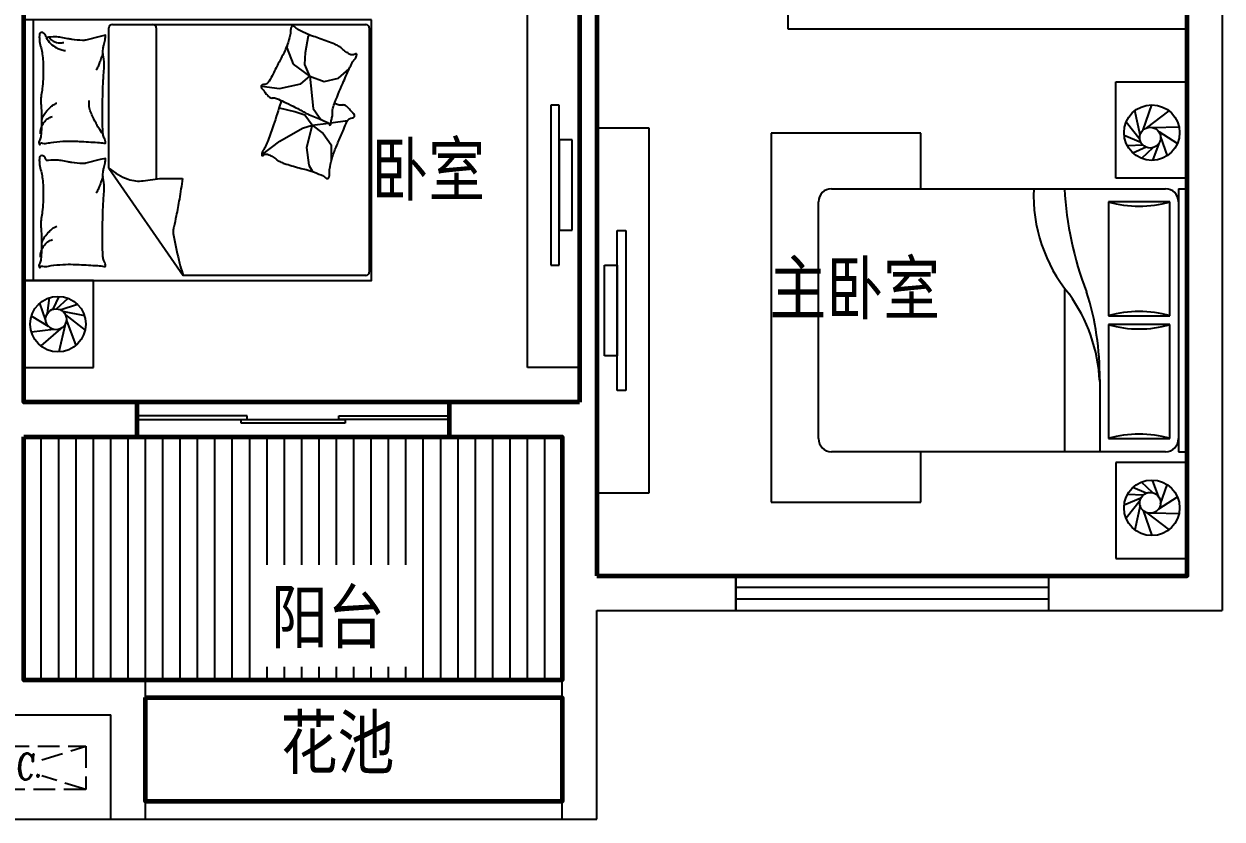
# Model space of a CAD drawing. Extents: x -555681 to -532641, y -677327 to -662427.
# Drawn here: x -539541 to -532641, y -677327 to -672750 of the extents above; entities that cross this region are included whole.
import ezdxf
from ezdxf.enums import TextEntityAlignment as Align

# ---------------------------------------------------------------- set-up
doc = ezdxf.new("R2010")
doc.units = 0
doc.header["$LTSCALE"] = 1000
doc.header["$MEASUREMENT"] = 0
doc.linetypes.add('DASH', pattern=[0.35, 0.25, -0.1])
doc.layers.get('0').update_dxf_attribs({"linetype": 'CONTINUOUS'})
for name, color, linetype in [('F', 8, 'CONTINUOUS'), ('FUR', 8, 'CONTINUOUS'), ('Furniture(家具)', 8, 'CONTINUOUS'), ('KT', 5, 'DASH'), ('PUB_TEXT', 7, 'CONTINUOUS'), ('WALL', 2, 'CONTINUOUS'), ('屋顶轮廓阳台', 5, 'CONTINUOUS')]:
    doc.layers.add(name, color=color, linetype=linetype)
for name, color, linetype, lineweight in [('GT_卧室', 1, 'CONTINUOUS', 60), ('GT_花园', 74, 'CONTINUOUS', 60), ('GT_门', 120, 'CONTINUOUS', 60), ('GT_阳台', 6, 'CONTINUOUS', 60)]:
    doc.layers.add(name, color=color, linetype=linetype, lineweight=lineweight)
doc.styles.add('COMPLEX', font='COMPLEX')
doc.styles.add('黑体', font='simhei.ttf')

msp = doc.modelspace()

# ---------------------------------------------------------------- linework, layer by layer
for p, q in [((-535140.9, -672227.4), (-535140.9, -672777.4)), ((-532840.9, -672777.4), (-532840.9, -672227.4)), ((-539487.5, -672726.4), (-539487.5, -674226.4)), ((-539051.4, -673579.9), (-539051.4, -672772.3)), ((-539031.4, -672752.3), (-537572.1, -672752.3)), ((-538778.8, -672772.3), (-538778.8, -673641.7)), ((-537918.9, -672914.8), (-537901.8, -672816.7)), ((-537901.8, -672816.7), (-537895.3, -672813.4)), ((-537552.1, -672772.3), (-537552.1, -674178)), ((-535140.9, -672777.4), (-532840.9, -672777.4)), ((-538025.5, -672887.3), (-538022.1, -672863.2)), ((-537987.7, -672981.9), (-538025.5, -672887.3)), ((-537922.4, -672983.6), (-537918.9, -672914.8)), ((-537894.9, -673050.7), (-537987.7, -672981.9)), ((-537894.9, -673050.7), (-537922.4, -672983.6)), ((-537729.9, -673061), (-537667.3, -673007.4)), ((-537946.4, -673095.4), (-537894.9, -673050.7)), ((-537894.9, -673050.7), (-537876, -673236.5)), ((-537894.9, -673050.7), (-537812.4, -673081.7)), ((-537812.4, -673081.7), (-537729.9, -673061)), ((-538171.6, -673107.5), (-538068.5, -673121.2)), ((-538068.5, -673121.2), (-537946.4, -673095.4)), ((-537980.6, -673254.8), (-538069.5, -673235.1)), ((-537923.3, -673274.6), (-537980.6, -673254.8)), ((-537881.9, -673331.9), (-537923.3, -673274.6)), ((-537876, -673236.5), (-537839.9, -673286.4)), ((-537839.9, -673286.4), (-537831.3, -673298.4)), ((-538067.5, -673424.8), (-537937.2, -673349.7)), ((-537937.2, -673349.7), (-537881.9, -673331.9)), ((-537881.9, -673331.9), (-537913.5, -673460.4)), ((-537881.9, -673331.9), (-537787.7, -673320.1)), ((-537881.9, -673331.9), (-537818.6, -673381.3)), ((-537773, -673318.3), (-537678.4, -673306.5)), ((-538171.5, -673504), (-538067.5, -673424.8)), ((-537818.6, -673381.3), (-537771.2, -673446.6)), ((-537913.5, -673460.4), (-537899.6, -673563.2)), ((-537771.2, -673446.6), (-537771.2, -673539.5)), ((-537899.6, -673563.2), (-537879.6, -673599.2)), ((-539051.4, -673579.9), (-538624, -674198)), ((-537572.1, -674198), (-538624, -674198)), ((-539405, -674415.3), (-539394.5, -674325.9)), ((-539372.9, -674392.4), (-539337.4, -674318.2)), ((-539353.8, -674390.1), (-539286.2, -674328.9)), ((-539415.7, -674456.7), (-539450.4, -674357.8)), ((-539332.7, -674394.8), (-539233, -674363.6)), ((-539319.3, -674402.6), (-539192.9, -674428)), ((-539398.8, -674492.1), (-539498.4, -674433.1)), ((-539302.5, -674425.4), (-539188.7, -674513.1)), ((-539296.5, -674457.4), (-539242.8, -674601.2)), ((-539371.3, -674508), (-539497.8, -674524.9)), ((-539330.4, -674504.2), (-539444, -674603.6)), ((-539304.3, -674480.3), (-539339.8, -674638))]:
    msp.add_line(p, q)
at = {"color": 0, "linetype": 'Continuous', "extrusion": (0, 0, -1)}
for p, q in [((-538890.9, -675006.6), (-538890.9, -675027.4)), ((-538254.9, -675006.6), (-538890.9, -675006.6)), ((-538254.9, -675027.4), (-538254.9, -675006.6)), ((-537726.9, -675006.6), (-537090.9, -675006.6)), ((-537726.9, -675027.4), (-537726.9, -675006.6)), ((-537090.9, -675006.6), (-537090.9, -675027.4)), ((-538890.9, -675027.4), (-538254.9, -675027.4)), ((-538290.9, -675027.4), (-537690.9, -675027.4)), ((-538290.9, -675048.3), (-538290.9, -675027.4)), ((-537690.9, -675048.3), (-538290.9, -675048.3)), ((-537090.9, -675027.4), (-537726.9, -675027.4)), ((-537690.9, -675027.4), (-537690.9, -675048.3))]:
    msp.add_line(p, q, dxfattribs=at)
at = {"extrusion": (0, 0, -1)}
for p, q in [((-535440.9, -675927.4), (-533640.9, -675927.4)), ((-535440.9, -675927.4), (-535440.9, -676127.4)), ((-533640.9, -675927.4), (-533640.9, -676127.4)), ((-533640.9, -675994.1), (-535440.9, -675994.1)), ((-533640.9, -676060.8), (-535440.9, -676060.8)), ((-535440.9, -676127.4), (-533640.9, -676127.4))]:
    msp.add_line(p, q, dxfattribs=at)
msp.add_lwpolyline([(-537539.9, -672726.4), (-539539.9, -672726.4), (-539539.9, -674226.4), (-537539.9, -674226.4)], close=True)
for points in [[(-539413.1, -672827.4, 0.263368), (-539431.9, -672799.5, 0.494818), (-539450.6, -672808.6, 0.049225), (-539452.4, -672826.3, 0.036831), (-539450.6, -672850, 0.031893), (-539442.5, -672887.9, -0.035782), (-539435.5, -672921.8, -0.032941), (-539429.6, -673011.5, -0.026564), (-539435.5, -673122.7, -0.017905), (-539440.9, -673160.2, 0.033397), (-539443.1, -673180.5, 0.03204), (-539442.4, -673217.5, -0.018442), (-539439.4, -673281.9, -0.010837), (-539440.1, -673346.6, -0.014624), (-539443.1, -673394.5, -0.111249), (-539450.4, -673417.1, 0.153708), (-539454.4, -673434, 0.076444), (-539452.7, -673441.4, 0.215512), (-539450.6, -673443.4, 0.585858), (-539447.6, -673440.7, -0.363489), (-539445, -673435.8, -0.191716), (-539433.5, -673435.8, 0.129675), (-539416.9, -673437.7, 0.01735), (-539400.1, -673434.7, -0.019326), (-539385, -673432.1, -0.018818), (-539316.6, -673425.5, -0.021828), (-539257.4, -673424.6, -0.006204), (-539223.5, -673426, -0.001963), (-539116.6, -673432.1, -0.028341), (-539080.5, -673436.4, 0.117014), (-539071.6, -673435.8, 0.36606), (-539070.6, -673434.4, 0.03973), (-539073.4, -673420.8, 0.048309), (-539078.9, -673407.1, -0.062981), (-539082.8, -673396.4, -0.04058), (-539086.2, -673373, -0.014345), (-539088.5, -673306.3, -0.005484), (-539087.7, -673180.8, -0.007153), (-539084.7, -673084.7, -0.008762), (-539082, -673042.1, 0.008153), (-539079.1, -672996.4, 0.06251), (-539083.5, -672939.3, -0.078669), (-539085.5, -672893.7, -0.047825), (-539080.8, -672871.3, 0.034494), (-539073.4, -672840.6, 0.023571), (-539070.4, -672815.2, 0.510228), (-539071.6, -672814.3), (-539101.6, -672821.8), (-539184.2, -672842.4, -0.073041), (-539203.7, -672844.4, -0.023305), (-539264.9, -672838.7, -0.018299), (-539287.7, -672834.6, 0.01097), (-539325.7, -672827.3, 0.042281), (-539360, -672824.4, 0.027201), (-539413.4, -672827.3)], [(-539413.1, -672827.2, 0.077379), (-539387.8, -672862, 0.077379), (-539353.1, -672887.5, 0.047525), (-539328.4, -672897.4, 0.047525), (-539302.4, -672902.5)], [(-539397.1, -672825.8, 0.05369), (-539384.1, -672840, 0.070312), (-539371.8, -672848.1, 0.015448), (-539363.3, -672851.8, 0.013244), (-539353.1, -672855.6, 0.082127), (-539335, -672858.6, 0.064164), (-539311.8, -672855.6)], [(-539086.2, -672917.8, -0.009729), (-539095.3, -672945.1, -0.009729), (-539105.3, -672972, -0.007971), (-539114.4, -672993.8, -0.007971), (-539124.1, -673015.2)], [(-539439.3, -673301.3, -0.027842), (-539428.7, -673277.5, -0.048685), (-539420.6, -673265, -0.023666), (-539396.3, -673237, -0.031223), (-539375.6, -673218, -0.046801), (-539367.9, -673212.9, -0.023191), (-539351.2, -673204.9)], [(-539084.7, -673387, -0.016108), (-539110.9, -673348.1, -0.024599), (-539126, -673321.3, -0.009477), (-539149.3, -673272.3, -0.015937), (-539161.6, -673242.4, -0.072521), (-539165.2, -673226.1, -0.033339), (-539165.4, -673189.8)], [(-538059.5, -673190.4, -0.025626), (-538062.3, -673202, -0.0108), (-538103.9, -673331.3, -0.00456), (-538135.1, -673418.8, -0.01125), (-538148.9, -673453.9, -0.069394), (-538160, -673472.7, 0.079756), (-538169.4, -673489.3, 0.106399), (-538171.5, -673504, 0.328642), (-538168.1, -673508, 0.299547), (-538161.6, -673505.6, -0.189917), (-538152.8, -673500.1, -0.033518), (-538142.5, -673499, -0.075627), (-538137.9, -673499.4, -0.053489), (-538130.1, -673502.4, -0.017838), (-538108.1, -673514.5, -0.038394), (-538083.8, -673531.7, 0.059529), (-538067.7, -673542.1, 0.035943), (-538041.5, -673552.7, 0.011245), (-537955.2, -673578.4, 0.006203), (-537915.6, -673588.6, -0.010783), (-537892.9, -673594.8, -0.019485), (-537879.6, -673599.2, -0.005062), (-537829.4, -673618.8, -0.101392), (-537804.1, -673635.6, 0.223768), (-537790.7, -673640.4, 0.25558), (-537786.1, -673637.3, 0.081563), (-537781, -673621.6, 0.071805), (-537780.9, -673604.5, -0.069985), (-537780.8, -673587, -0.03546), (-537767.8, -673527.4, -0.029432), (-537743.1, -673458.4, -0.001554), (-537728.7, -673425.1, 0.00152), (-537714.1, -673391, 0.004735), (-537699.4, -673355.7, -0.00382), (-537681.3, -673312, -0.296001), (-537649, -673290.1, 0.649774), (-537640, -673268.6, 0.02319), (-537644.6, -673264.1, -0.0288), (-537648.3, -673260.5, -0.005727), (-537654.1, -673253.9, 0.004358), (-537661.7, -673245.2, 0.027528), (-537678.5, -673228.2, 0.046214), (-537690, -673219.7, 0.194121), (-537706.7, -673216.9, -0.133719), (-537730.7, -673215.7, -0.005779), (-537752.7, -673208.2, -0.008882)], [(-539445, -673383.3, -0.088153), (-539441.5, -673348.7, -0.088153), (-539426.2, -673317.5, -0.077547), (-539404.6, -673295.9, -0.077547), (-539377.5, -673281.9)], [(-539413.1, -673536.7, 0.263368), (-539431.9, -673508.7, 0.494818), (-539450.6, -673517.9, 0.049225), (-539452.4, -673535.5, 0.036831), (-539450.6, -673559.2, 0.031893), (-539442.5, -673597.2, -0.035782), (-539435.5, -673631.1, -0.032941), (-539429.6, -673720.7, -0.026564), (-539435.5, -673832, -0.017905), (-539440.9, -673869.5, 0.033397), (-539443.1, -673889.7, 0.03204), (-539442.4, -673926.8, -0.018442), (-539439.4, -673991.1, -0.010837), (-539440.1, -674055.9, -0.014624), (-539443.1, -674103.8, -0.111249), (-539450.4, -674126.3, 0.153708), (-539454.4, -674143.2, 0.076444), (-539452.7, -674150.6, 0.215512), (-539450.6, -674152.6, 0.585858), (-539447.6, -674149.9, -0.363489), (-539445, -674145.1, -0.191716), (-539433.5, -674145, 0.129675), (-539416.9, -674147, 0.01735), (-539400.1, -674144, -0.019326), (-539385, -674141.3, -0.018818), (-539316.6, -674134.7, -0.021828), (-539257.4, -674133.8, -0.006204), (-539223.5, -674135.2, -0.001963), (-539116.6, -674141.3, -0.028341), (-539080.5, -674145.6, 0.117014), (-539071.6, -674145.1, 0.36606), (-539070.6, -674143.7, 0.03973), (-539073.4, -674130.1, 0.048309), (-539078.9, -674116.3, -0.062981), (-539082.8, -674105.6, -0.04058), (-539086.2, -674082.2, -0.014345), (-539088.5, -674015.5, -0.005484), (-539087.7, -673890.1, -0.007153), (-539084.7, -673793.9, -0.008762), (-539082, -673751.4, 0.008153), (-539079.1, -673705.7, 0.06251), (-539083.5, -673648.5, -0.078669), (-539085.5, -673602.9, -0.047825), (-539080.8, -673580.6, 0.034494), (-539073.4, -673549.8, 0.023571), (-539070.4, -673524.5, 0.510228), (-539071.6, -673523.5), (-539101.6, -673531), (-539184.2, -673551.7, -0.073041), (-539203.7, -673553.6, -0.023305), (-539264.9, -673547.9, -0.018299), (-539287.7, -673543.9, 0.01097), (-539325.7, -673536.5, 0.042281), (-539360, -673533.6, 0.027201), (-539413.4, -673536.5)], [(-539086.2, -673627, -0.009729), (-539095.3, -673654.3, -0.009729), (-539105.3, -673681.2, -0.007971), (-539114.4, -673703, -0.007971), (-539124.1, -673724.4)], [(-539051.4, -673579.9, 0.085272), (-538941.3, -673643.2, 0.124044), (-538853.7, -673652.4), (-538758.3, -673638.8), (-538628.2, -673640.5)], [(-538628.2, -673640.5, -0.007867), (-538646, -673758.2, -0.009508), (-538664, -673854.9, -0.006616), (-538678.4, -673919.9, 0.023828), (-538681.7, -673938.1, 0.080713), (-538681.2, -673956.7, 0.009591), (-538649.3, -674109.4, 0.013133), (-538640.7, -674142.8, 0.007859), (-538624, -674198)], [(-539439.3, -674010.5, -0.027842), (-539428.7, -673986.7, -0.048685), (-539420.6, -673974.2, -0.023666), (-539396.3, -673946.3, -0.031223), (-539375.6, -673927.2, -0.046801), (-539367.9, -673922.1, -0.023191), (-539351.2, -673914.1)], [(-539445, -674092.5, -0.088153), (-539441.5, -674058, -0.088153), (-539426.2, -674026.8, -0.077547), (-539404.6, -674005.1, -0.077547), (-539377.5, -673991.1)]]:
    msp.add_lwpolyline(points, format="xyb")
msp.add_lwpolyline([(-537956.7, -672784.6, -0.101392), (-537980.7, -672765.9, 0.223768), (-537993.7, -672760.1, 0.25558), (-537998.5, -672762.8, 0.081563), (-538004.8, -672778.1, 0.071805), (-538006.2, -672795.1, -0.069985), (-538007.7, -672812.6, -0.03546), (-538025.1, -672871, -0.029432), (-538055.1, -672937.9, -0.001554), (-538072, -672970.1, 0.00152), (-538089.2, -673002.9, 0.004735), (-538106.5, -673036.9, -0.00382), (-538127.9, -673079.2, -0.296001), (-538161.8, -673098.5, 0.649774), (-538172.4, -673119.2, 0.02319), (-538168.2, -673124.1, -0.0288), (-538164.8, -673128, -0.005727), (-538159.5, -673135, 0.004358), (-538152.6, -673144.2, 0.027528), (-538137.1, -673162.5, 0.046214), (-538126.4, -673171.9, 0.194121), (-538109.9, -673176, -0.133719), (-538086.1, -673179, -0.011505), (-538043.7, -673197.6, -0.008882), (-537989.9, -673223.9, -0.012426), (-537921.5, -673261.1, 0.033612), (-537895.7, -673273.7), (-537839.4, -673296.7), (-537795.9, -673314.5, -0.224341), (-537782.6, -673329, 0.722772), (-537773.8, -673329.2, 0.103513), (-537773.3, -673325.5, -0.053465), (-537773, -673318.2, -0.030109), (-537768.4, -673295.2, 0.031436), (-537764, -673273.1, 0.05324), (-537763.5, -673257.9, -0.05518), (-537763.1, -673243.4, -0.056271), (-537756.5, -673218, -0.0108), (-537705.1, -673092.3, -0.00456), (-537667.3, -673007.4, -0.01125), (-537650.9, -672973.5, -0.069394), (-537638.3, -672955.6, 0.079756), (-537627.7, -672939.8, 0.106399), (-537624.5, -672925.3, 0.328642), (-537627.6, -672921, 0.299547), (-537634.2, -672922.9, -0.189917), (-537643.4, -672927.7, -0.033518), (-537653.7, -672928.1, -0.075627), (-537658.3, -672927.3, -0.053489), (-537665.9, -672923.7, -0.017838), (-537686.9, -672909.9, -0.038394), (-537709.8, -672890.9, 0.059529), (-537725, -672879.3, 0.035943), (-537750.3, -672866.8, 0.011245), (-537834.5, -672834.6, 0.006203), (-537873.1, -672821.3, -0.010783), (-537895.3, -672813.4, -0.019485), (-537908.2, -672808, -0.005062)], format="xyb", close=True)
for centre, radius in [((-539344.9, -674478), 160), ((-539356.1, -674450), 60)]:
    msp.add_circle(centre, radius)
for centre, start, end in [((-539031.4, -672772.3), 90, 180), ((-538798.8, -672772.3), 0, 90), ((-537572.1, -672772.3), 0, 90), ((-537572.1, -674178), 270, 0)]:
    msp.add_arc(centre, 20, start, end)
at = {"layer": 'F', "linetype": 'Continuous'}
for p, q in [((-539440.9, -676527.4), (-539440.9, -675127.4)), ((-539340.9, -676527.4), (-539340.9, -675127.4)), ((-539240.9, -676527.4), (-539240.9, -675127.4)), ((-539140.9, -676527.4), (-539140.9, -675127.4)), ((-539040.9, -676527.4), (-539040.9, -675127.4)), ((-538940.9, -676527.4), (-538940.9, -675127.4)), ((-538840.9, -676527.4), (-538840.9, -675127.4)), ((-538740.9, -676527.4), (-538740.9, -675127.4)), ((-538640.9, -676527.4), (-538640.9, -675127.4)), ((-538540.9, -676527.4), (-538540.9, -675127.4)), ((-538440.9, -676527.4), (-538440.9, -675127.4)), ((-538340.9, -676527.4), (-538340.9, -675127.4)), ((-538240.9, -676527.4), (-538240.9, -675127.4)), ((-538140.9, -675864.5), (-538140.9, -675127.4)), ((-538040.9, -675864.5), (-538040.9, -675127.4)), ((-537940.9, -675864.5), (-537940.9, -675127.4)), ((-537840.9, -675864.5), (-537840.9, -675127.4)), ((-537740.9, -675864.5), (-537740.9, -675127.4)), ((-537640.9, -675864.5), (-537640.9, -675127.4)), ((-537540.9, -675864.5), (-537540.9, -675127.4)), ((-537440.9, -675864.5), (-537440.9, -675127.4)), ((-537340.9, -675864.5), (-537340.9, -675127.4)), ((-537240.9, -676527.4), (-537240.9, -675127.4)), ((-537140.9, -676527.4), (-537140.9, -675127.4)), ((-537040.9, -676527.4), (-537040.9, -675127.4)), ((-536940.9, -676527.4), (-536940.9, -675127.4)), ((-536840.9, -676527.4), (-536840.9, -675127.4)), ((-536740.9, -676527.4), (-536740.9, -675127.4)), ((-536640.9, -676527.4), (-536640.9, -675127.4)), ((-536540.9, -676527.4), (-536540.9, -675127.4)), ((-538140.9, -676527.4), (-538140.9, -676451.7)), ((-538040.9, -676527.4), (-538040.9, -676451.7)), ((-537940.9, -676527.4), (-537940.9, -676451.7)), ((-537840.9, -676527.4), (-537840.9, -676451.7)), ((-537740.9, -676527.4), (-537740.9, -676451.7)), ((-537640.9, -676527.4), (-537640.9, -676451.7)), ((-537540.9, -676527.4), (-537540.9, -676451.7)), ((-537440.9, -676527.4), (-537440.9, -676451.7)), ((-537340.9, -676527.4), (-537340.9, -676451.7))]:
    msp.add_line(p, q, dxfattribs=at)
at = {"layer": 'FUR'}
for p, q in [((-539140.9, -674227.4), (-539540.9, -674227.4)), ((-539540.9, -674227.4), (-539540.9, -674727.4)), ((-539140.9, -674727.4), (-539140.9, -674227.4)), ((-539540.9, -674727.4), (-539140.9, -674727.4))]:
    msp.add_line(p, q, dxfattribs=at)
at = {"layer": 'Furniture(家具)'}
for p, q in [((-536641.2, -674727.4), (-536641.2, -672627.4)), ((-536340.9, -672627.4), (-536340.9, -674727.4)), ((-533252.8, -673083.7), (-532840.9, -673083.7)), ((-533252.8, -673636.9), (-533252.8, -673083.7)), ((-532840.9, -673083.7), (-532840.9, -673636.9)), ((-536457.6, -673216.9), (-536506.3, -673216.9)), ((-536506.3, -673216.9), (-536506.3, -674137.9)), ((-536457.6, -674137.9), (-536457.6, -673216.9)), ((-533095.5, -673360.1), (-533044.3, -673215.4)), ((-533111.5, -673388.5), (-533142.3, -673248.2)), ((-533074.8, -673347.6), (-532946.3, -673249.6)), ((-535940.6, -673349.4), (-536240.9, -673349.4)), ((-536240.9, -673349.4), (-536240.9, -675449.4)), ((-535940.6, -675449.4), (-535940.6, -673349.4)), ((-533113.3, -673416.8), (-533193.8, -673316)), ((-533039.5, -673346), (-532888.6, -673342.9)), ((-533005.7, -673369.4), (-532897.9, -673437.8)), ((-536384.5, -673416.9), (-536457.6, -673416.9)), ((-536457.6, -673416.9), (-536457.6, -673937.9)), ((-536384.5, -673937.9), (-536384.5, -673416.9)), ((-534376.1, -673378.7), (-535237.7, -673378.7)), ((-535237.7, -673378.7), (-535237.7, -675502.5)), ((-534376.1, -673698.5), (-534376.1, -673378.7)), ((-533108.1, -673431.4), (-533204.5, -673391.1)), ((-533004.7, -673437.2), (-533041.7, -673535.4)), ((-532994.9, -673399.3), (-532956.5, -673508.5)), ((-533094.9, -673448.6), (-533186.1, -673451.9)), ((-533078.8, -673459), (-533153.7, -673493.1)), ((-533039.5, -673462.1), (-533105, -673523.8)), ((-532840.9, -673636.9), (-533252.8, -673636.9)), ((-534889.4, -673698.5), (-532967.1, -673698.5)), ((-532891.4, -673698.5), (-532840.9, -673698.5)), ((-532891.4, -673698.5), (-532891.4, -675212.7)), ((-532840.9, -673698.5), (-532840.9, -675212.7)), ((-534965.1, -675137), (-534965.1, -673774.2)), ((-532941.8, -673774.2), (-533295.2, -673774.2)), ((-533295.2, -673774.2), (-533295.2, -674430.3)), ((-532941.8, -674430.3), (-532941.8, -673774.2)), ((-536457.6, -673937.9), (-536384.5, -673937.9)), ((-536124.2, -674859.9), (-536124.2, -673938.9)), ((-536124.2, -673938.9), (-536075.5, -673938.9)), ((-536075.5, -673938.9), (-536075.5, -674859.9)), ((-536506.3, -674137.9), (-536457.6, -674137.9)), ((-536197.3, -674659.9), (-536197.3, -674138.9)), ((-536197.3, -674138.9), (-536124.2, -674138.9)), ((-536124.2, -674138.9), (-536124.2, -674659.9)), ((-533547.5, -674278.9), (-533547.5, -675212.7)), ((-533295.2, -674430.3), (-532941.8, -674430.3)), ((-532941.8, -674480.8), (-533295.2, -674480.8)), ((-533295.2, -674480.8), (-533295.2, -675137)), ((-532941.8, -675137), (-532941.8, -674480.8)), ((-536124.2, -674659.9), (-536197.3, -674659.9)), ((-536340.9, -674727.4), (-536641.2, -674727.4)), ((-533345.6, -674796.3), (-533345.6, -675212.7)), ((-536075.5, -674859.9), (-536124.2, -674859.9)), ((-533295.2, -675137), (-532941.8, -675137)), ((-532967.1, -675212.7), (-534889.4, -675212.7)), ((-534376.1, -675502.5), (-534376.1, -675212.7)), ((-532891.4, -675212.7), (-532840.9, -675212.7)), ((-532840.9, -675274.2), (-533252.8, -675274.2)), ((-533252.8, -675274.2), (-533252.8, -675827.4)), ((-532840.9, -675827.4), (-532840.9, -675274.2)), ((-533078.8, -675452.1), (-533153.7, -675418.1)), ((-533039.5, -675449), (-533105, -675387.3)), ((-533004.7, -675473.9), (-533041.7, -675375.8)), ((-532994.9, -675511.8), (-532956.5, -675402.6)), ((-536240.9, -675449.4), (-535940.6, -675449.4)), ((-535237.7, -675502.5), (-534376.1, -675502.5)), ((-533108.1, -675479.8), (-533204.5, -675520)), ((-533113.3, -675494.4), (-533193.8, -675595.1)), ((-533094.9, -675462.6), (-533186.1, -675459.2)), ((-533005.7, -675541.7), (-532897.9, -675473.3)), ((-533111.5, -675522.6), (-533142.3, -675662.9)), ((-533095.5, -675551), (-533044.3, -675695.7)), ((-533074.8, -675563.6), (-532946.3, -675661.6)), ((-533039.5, -675565.1), (-532888.6, -675568.2)), ((-533252.8, -675827.4), (-532840.9, -675827.4))]:
    msp.add_line(p, q, dxfattribs=at)
for centre, radius in [((-533045.3, -673375.4), 160), ((-533054.7, -673404.1), 60), ((-533045.3, -675535.7), 160), ((-533054.7, -675507.1), 60)]:
    msp.add_circle(centre, radius, dxfattribs=at)
for centre, radius, start, end in [((-534889.4, -673774.2), 75.7, 90, 180), ((-532834.6, -673736.3), 891.8, 177.56726, 219.54608), ((-531692.4, -673613.7), 1857.1, 182.61601, 201.40694), ((-532967.1, -673774.2), 75.7, 0, 90), ((-533118.5, -673168.5), 630.9, 253.73979, 286.26021), ((-534272.5, -674850), 927.8, 2.53978, 36.04031), ((-534929.2, -674775.8), 1583.7, 359.25816, 17.80337), ((-533118.5, -675036), 630.9, 73.73979, 106.26021), ((-533118.5, -673875.1), 630.9, 253.73979, 286.26021), ((-534889.4, -675137), 75.7, 180, 270), ((-533118.5, -675742.6), 630.9, 73.73979, 106.26021), ((-532967.1, -675137), 75.7, 270, 0)]:
    msp.add_arc(centre, radius, start, end, dxfattribs=at)
at = {"layer": 'GT_卧室', "lineweight": 60}
for points in [[(-536240.9, -675927.4), (-532840.9, -675927.4), (-532840.9, -672227.4), (-535140.9, -672227.4), (-535140.9, -670127.4), (-536240.9, -670127.4), (-536240.9, -675927.4)], [(-536340.9, -674927.4), (-539540.9, -674927.4), (-539540.9, -671327.4), (-536340.9, -671327.4), (-536340.9, -674927.4)]]:
    msp.add_lwpolyline(points, close=True, dxfattribs=at)
at = {"layer": 'GT_花园'}
msp.add_lwpolyline([(-538840.9, -676627.4), (-536440.9, -676627.4), (-536440.9, -677227.4), (-538840.9, -677227.4), (-538840.9, -676627.4)], dxfattribs=at)
at = {"layer": 'GT_门', "lineweight": 60}
msp.add_lwpolyline([(-538890.9, -674927.4), (-538890.9, -675127.4), (-537090.9, -675127.4), (-537090.9, -674927.4), (-538890.9, -674927.4)], dxfattribs=at)
at = {"layer": 'GT_阳台', "lineweight": 60}
msp.add_lwpolyline([(-539540.9, -675127.4), (-536440.9, -675127.4), (-536440.9, -676527.4), (-539540.9, -676527.4), (-539540.9, -675127.4)], dxfattribs=at)
at = {"layer": 'KT', "linetype": 'DASH', "ltscale": 0.5}
for p, q in [((-539437.6, -676987.1), (-539185.4, -676908.3)), ((-539185.4, -677158.3), (-539437.6, -677079.5))]:
    msp.add_line(p, q, dxfattribs=at)
msp.add_lwpolyline([(-539185.4, -676908.3), (-539185.4, -677158.3), (-539985.4, -677158.3), (-539985.4, -676908.3)], close=True, dxfattribs=at)
at = {"layer": 'WALL'}
for p, q in [((-536240.9, -675027.4), (-536240.9, -671227.4)), ((-539540.9, -674927.4), (-539540.9, -671327.4)), ((-536340.9, -674927.4), (-536340.9, -671327.4)), ((-532640.9, -672127.4), (-532640.9, -676127.4)), ((-532840.9, -672227.4), (-532840.9, -675927.4)), ((-538890.9, -674927.4), (-539540.9, -674927.4)), ((-538890.9, -675127.4), (-538890.9, -674927.4)), ((-536340.9, -674927.4), (-537090.9, -674927.4)), ((-537090.9, -674927.4), (-537090.9, -675127.4)), ((-536240.9, -675927.4), (-536240.9, -675027.4)), ((-539540.9, -675127.4), (-538890.9, -675127.4)), ((-539540.9, -676527.4), (-539540.9, -675127.4)), ((-537090.9, -675127.4), (-536440.9, -675127.4)), ((-536440.9, -676027.4), (-536440.9, -675127.4)), ((-535440.9, -675927.4), (-536240.9, -675927.4)), ((-535440.9, -676127.4), (-535440.9, -675927.4)), ((-532840.9, -675927.4), (-533640.9, -675927.4)), ((-533640.9, -675927.4), (-533640.9, -676127.4)), ((-536440.9, -677327.4), (-536440.9, -676027.4)), ((-536240.9, -676127.4), (-535440.9, -676127.4)), ((-536240.9, -677327.4), (-536240.9, -676127.4)), ((-533640.9, -676127.4), (-532640.9, -676127.4)), ((-539540.9, -676527.4), (-538840.9, -676527.4)), ((-538840.9, -677327.4), (-538840.9, -676527.4)), ((-539640.9, -676727.4), (-539040.9, -676727.4)), ((-539040.9, -677327.4), (-539040.9, -676727.4)), ((-539040.9, -677327.4), (-538840.9, -677327.4)), ((-536440.9, -677327.4), (-536240.9, -677327.4))]:
    msp.add_line(p, q, dxfattribs=at)
at = {"layer": '屋顶轮廓阳台'}
for p, q in [((-538840.9, -676527.4), (-536440.9, -676527.4)), ((-538840.9, -676627.4), (-536440.9, -676627.4)), ((-538840.9, -677227.4), (-536440.9, -677227.4)), ((-540240.9, -677327.4), (-539040.9, -677327.4)), ((-538840.9, -677327.4), (-536440.9, -677327.4))]:
    msp.add_line(p, q, dxfattribs=at)

# ---------------------------------------------------------------- texts
at = {"width": 0.8, "flags": 9}
for tag in ['XSIZE', 'YSIZE']:
    msp.add_attdef(tag, (-539344.9, -674478), '320', height=0.5, dxfattribs=at)
at = {"layer": 'KT', "linetype": 'DASH', "ltscale": 0.5, "style": 'COMPLEX', "text_generation_flag": 6, "width": 0.8}
msp.add_text('A.C.', height=150, rotation=175, dxfattribs=at).set_placement((-539435.3, -677032.9), align=Align.MIDDLE_RIGHT)
at = {"layer": 'PUB_TEXT', "style": '黑体', "width": 0.8}
for s, p in [('卧室', (-537539.9, -673736.7)), ('主卧室', (-535247, -674420)), ('主卧室', (-535247, -674420)), ('阳台', (-538118, -676313.2, 0))]:
    msp.add_text(s, height=300, dxfattribs=at).set_placement(p)
msp.add_text('花池', height=300, dxfattribs=at).set_placement((-537734.9, -677035.2), align=Align.CENTER)

doc.saveas('drawing.dxf')
